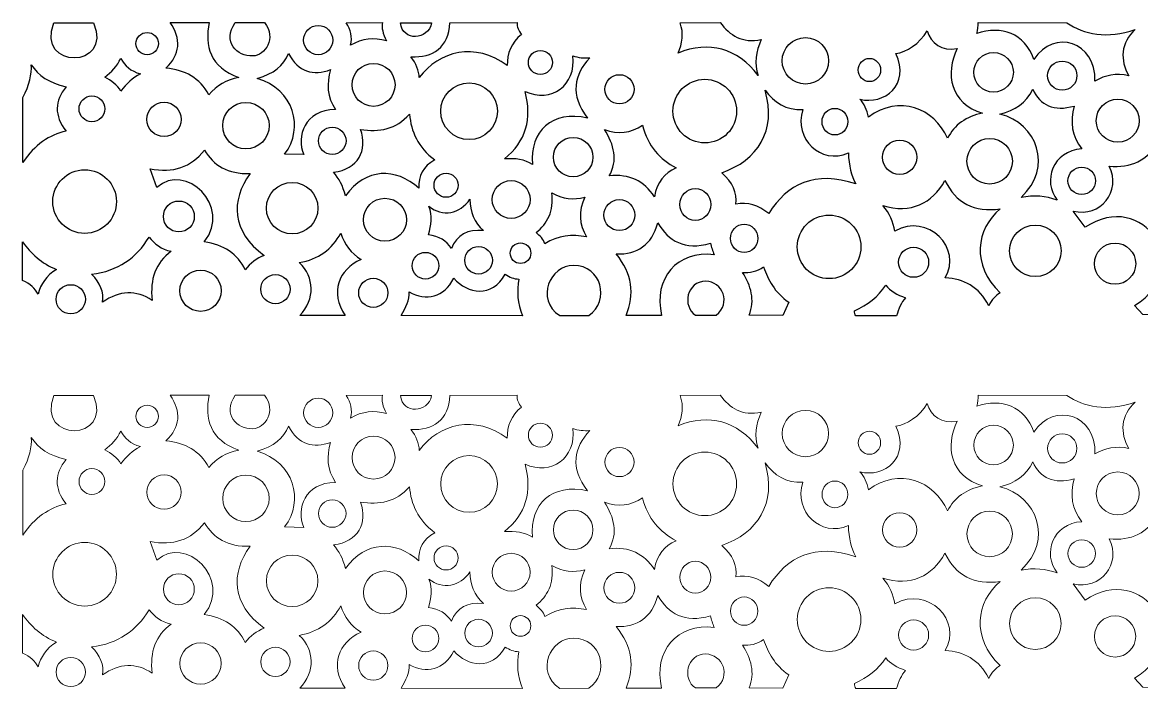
# Model space of a CAD drawing. Header units: centimetres. Extents: x -118 to 118, y -19 to 19.
# Drawn here: x -117.5 to -52.4, y -19.4 to 19.4 of the extents above; entities that cross this region are included whole.
import ezdxf

# ---------------------------------------------------------------- set-up
doc = ezdxf.new("R2010")
doc.units = ezdxf.units.CM
doc.header["$MEASUREMENT"] = 0
doc.layers.add('layer 1', color=7, linetype='Continuous')

msp = doc.modelspace()

# ---------------------------------------------------------------- linework, layer by layer
at = {"layer": 'layer 1', "color": 242}
for centre, major_axis, ratio in [((-100.32417, 18.34261), (0, 0.85), 1), ((-110.27073, 18.13663), (0, 0.65), 1), ((-71.98524, 17.13547), (0, 1.35), 1), ((-87.40008, 17.04103), (0, 0.7), 1), ((-61.04068, 16.46798), (0, 1.15), 1), ((-97.10514, 15.73999), (0, 1.25), 1), ((-68.26158, 16.60327), (0, 0.675), 0.96296296), ((-57.04718, 16.27401), (0, 0.85), 1), ((-82.79856, 15.4798), (0, 0.85), 1), ((-91.54593, 14.20492), (0, 1.65), 1), ((-91.54593, 14.20492), (0, 1.65), 1), ((-77.83662, 14.21038), (0, 1.85), 1), ((-113.48412, 14.34491), (0, 0.75), 1), ((-109.28972, 13.72859), (0, 1), 1), ((-104.52606, 13.36767), (0, 1.35), 1), ((-70.26854, 13.59881), (0, 0.775), 0.96774194), ((-53.81946, 13.65485), (0, 1.25), 1), ((-99.50612, 12.48332), (0, 0.8), 1), ((-85.49292, 11.53723), (0, 1.15), 1), ((-66.50227, 11.53112), (0, 1), 1), ((-61.26812, 11.29755), (0, 1.325), 1), ((-113.90802, 8.95187), (0, 1.85), 1), ((-92.88576, 9.90103), (0, 0.7), 1), ((-55.91403, 10.15867), (0, 0.8), 1), ((-101.83495, 8.56932), (0, 1.5), 1), ((-89.09826, 9.07054), (0, 1.1), 1), ((-96.43878, 7.89277), (0, 1.25), 1), ((-78.38812, 8.78091), (0, 0.925), 0.97297297), ((-108.42882, 8.08433), (0, 0.9), 1), ((-108.42882, 8.08433), (0, 0.9), 1), ((-82.80508, 8.16459), (0, 0.9), 1), ((-70.60712, 6.31881), (0, 1.85), 1), ((-75.54768, 6.81023), (0, 0.825), 0.96969697), ((-58.61319, 6.08503), (0, 1.5), 1), ((-88.5543, 5.94916), (0, 0.6), 1), ((-53.975, 5.33979), (0, 1.2), 1), ((-94.08523, 5.22285), (0, 0.775), 1), ((-90.99368, 5.5349), (0, 0.8), 1), ((-65.69106, 5.42083), (0, 0.875), 1), ((-107.16684, 3.76475), (0, 1.2), 1), ((-102.81152, 3.85731), (0, 0.85), 1), ((-114.71676, 3.26827), (0, 0.85), 1), ((-97.1191, 3.64314), (0, 0.85), 1)]:
    msp.add_ellipse(centre, major_axis=major_axis, ratio=ratio, dxfattribs=at)
at = {"layer": 'layer 1', "color": 250, "lineweight": 9}
for centre, major_axis, ratio in [((-100.32417, -3.33207), (0, 0.85), 1), ((-110.27073, -3.53805), (0, 0.65), 1), ((-71.98524, -4.53921), (0, 1.35), 1), ((-87.40008, -4.63365), (0, 0.7), 1), ((-68.26158, -5.07141), (0, 0.675), 0.96296296), ((-61.04068, -5.2067), (0, 1.15), 1), ((-57.04718, -5.40067), (0, 0.85), 1), ((-97.10514, -5.93469), (0, 1.25), 1), ((-91.54593, -7.46976), (0, 1.65), 1), ((-91.54593, -7.46976), (0, 1.65), 1), ((-82.79856, -6.19488), (0, 0.85), 1), ((-77.83662, -7.4643), (0, 1.85), 1), ((-113.48412, -7.32977), (0, 0.75), 1), ((-109.28972, -7.94609), (0, 1), 1), ((-104.52606, -8.30701), (0, 1.35), 1), ((-53.81946, -8.01983), (0, 1.25), 1), ((-70.26854, -8.07587), (0, 0.775), 0.96774194), ((-99.50612, -9.19136), (0, 0.8), 1), ((-85.49292, -10.13745), (0, 1.15), 1), ((-61.26812, -10.37713), (0, 1.325), 1), ((-66.50227, -10.14356), (0, 1), 1), ((-113.90802, -12.72281), (0, 1.85), 1), ((-55.91403, -11.51601), (0, 0.8), 1), ((-101.83495, -13.10536), (0, 1.5), 1), ((-92.88576, -11.77365), (0, 0.7), 1), ((-89.09826, -12.60414), (0, 1.1), 1), ((-78.38812, -12.89377), (0, 0.925), 0.97297297), ((-108.42882, -13.59035), (0, 0.9), 1), ((-108.42882, -13.59035), (0, 0.9), 1), ((-96.43878, -13.78191), (0, 1.25), 1), ((-82.80508, -13.51009), (0, 0.9), 1), ((-70.60712, -15.35587), (0, 1.85), 1), ((-75.54768, -14.86445), (0, 0.825), 0.96969697), ((-58.61319, -15.58965), (0, 1.5), 1), ((-90.99368, -16.13978), (0, 0.8), 1), ((-88.5543, -15.72552), (0, 0.6), 1), ((-65.69106, -16.25385), (0, 0.875), 1), ((-53.975, -16.33489), (0, 1.2), 1), ((-94.08523, -16.45183), (0, 0.775), 1), ((-107.16684, -17.90993), (0, 1.2), 1), ((-114.71676, -18.40641), (0, 0.85), 1), ((-102.81152, -17.81737), (0, 0.85), 1), ((-97.1191, -18.03154), (0, 0.85), 1)]:
    msp.add_ellipse(centre, major_axis=major_axis, ratio=ratio, dxfattribs=at)
at = {"layer": 'layer 1', "color": 242}
for points, knots in [([(-115.69395, 19.34179), (-116.7439, 16.59366), (-112.25194, 16.64844), (-113.39319, 19.34179), (-113.39319, 19.34179), (-113.39319, 19.34179), (-115.69395, 19.34179), (-115.69395, 19.34179)], [0, 0, 0, 0, 0.33333333, 0.33333333, 0.33333333, 0.33333333, 1, 1, 1, 1]), ([(-108.9366, 19.36123), (-108.27848, 18.41868), (-108.3331, 17.50019), (-109.1811, 16.71085), (-109.1811, 16.71085), (-108.06862, 16.61265), (-107.21614, 16.12447), (-106.67742, 15.16561), (-106.67742, 15.16561), (-106.24058, 15.71003), (-105.6603, 16.04581), (-104.93658, 16.17295), (-104.93658, 16.17295), (-106.61575, 16.745), (-106.95148, 18.01969), (-106.65786, 19.37101), (-106.65786, 19.37101), (-106.65786, 19.37101), (-108.9366, 19.36123), (-108.9366, 19.36123)], [0, 0, 0, 0, 0.16666667, 0.16666667, 0.16666667, 0.16666667, 0.33333333, 0.33333333, 0.33333333, 0.33333333, 0.5, 0.5, 0.5, 0.5, 0.66666667, 0.66666667, 0.66666667, 0.66666667, 1, 1, 1, 1]), ([(-105.15174, 19.36123), (-105.92303, 18.24621), (-105.03552, 17.36953), (-104.13652, 17.41831), (-104.13652, 17.41831), (-103.39448, 17.45857), (-102.72956, 18.43014), (-103.45002, 19.36123), (-103.45002, 19.36123), (-103.45002, 19.36123), (-105.15174, 19.36123), (-105.15174, 19.36123)], [0, 0, 0, 0, 0.25, 0.25, 0.25, 0.25, 0.5, 0.5, 0.5, 0.5, 1, 1, 1, 1]), ([(-98.70324, 19.34713), (-98.41407, 18.95142), (-98.32783, 18.51512), (-98.4445, 18.03821), (-98.4445, 18.03821), (-97.76976, 18.42887), (-97.07472, 18.51512), (-96.35936, 18.29695), (-96.35936, 18.29695), (-96.56785, 18.71045), (-96.64269, 19.06051), (-96.58766, 19.36235), (-96.58766, 19.36235), (-96.58766, 19.36235), (-98.70324, 19.34713), (-98.70324, 19.34713)], [0, 0, 0, 0, 0.2, 0.2, 0.2, 0.2, 0.4, 0.4, 0.4, 0.4, 0.6, 0.6, 0.6, 0.6, 1, 1, 1, 1]), ([(-95.54236, 19.34395), (-95.40541, 18.24827), (-93.92739, 18.31675), (-93.72764, 19.34395), (-93.72764, 19.34395), (-93.72764, 19.34395), (-95.54236, 19.34395), (-95.54236, 19.34395)], [0, 0, 0, 0, 0.33333333, 0.33333333, 0.33333333, 0.33333333, 1, 1, 1, 1]), ([(-92.6662, 19.34395), (-92.71755, 17.92869), (-93.65915, 17.29526), (-94.92604, 17.37515), (-94.92604, 17.37515), (-94.62473, 16.96999), (-94.4558, 16.56483), (-94.44668, 16.15963), (-94.44668, 16.15963), (-93.28947, 17.70633), (-91.19175, 18.25682), (-89.3278, 16.86155), (-89.3278, 16.86155), (-89.33997, 17.56748), (-89.10981, 18.18951), (-88.48892, 18.67627), (-88.48892, 18.67627), (-88.67041, 18.88323), (-88.78341, 19.10543), (-88.74572, 19.36107), (-88.74572, 19.36107), (-88.74572, 19.36107), (-92.6662, 19.34395), (-92.6662, 19.34395)], [0, 0, 0, 0, 0.14285714, 0.14285714, 0.14285714, 0.14285714, 0.28571429, 0.28571429, 0.28571429, 0.28571429, 0.42857143, 0.42857143, 0.42857143, 0.42857143, 0.57142857, 0.57142857, 0.57142857, 0.57142857, 0.71428571, 0.71428571, 0.71428571, 0.71428571, 1, 1, 1, 1]), ([(-79.27074, 19.35239), (-79.04837, 18.72794), (-79.14562, 18.14915), (-79.38816, 17.59109), (-79.38816, 17.59109), (-77.58869, 18.32227), (-75.94069, 17.88106), (-74.7305, 16.2799), (-74.7305, 16.2799), (-74.97164, 16.97791), (-74.87765, 17.67592), (-74.55437, 18.37389), (-74.55437, 18.37389), (-75.64911, 18.1462), (-76.37854, 18.60342), (-76.94191, 19.37196), (-76.94191, 19.37196), (-76.94191, 19.37196), (-79.27074, 19.35239), (-79.27074, 19.35239)], [0, 0, 0, 0, 0.16666667, 0.16666667, 0.16666667, 0.16666667, 0.33333333, 0.33333333, 0.33333333, 0.33333333, 0.5, 0.5, 0.5, 0.5, 0.66666667, 0.66666667, 0.66666667, 0.66666667, 1, 1, 1, 1]), ([(-68.81804, 14.90987), (-68.5616, 14.64113), (-68.40269, 14.29039), (-68.32156, 13.86555), (-68.32156, 13.86555), (-66.53736, 15.17317), (-64.49599, 14.40116), (-63.71628, 12.63291), (-63.71628, 12.63291), (-63.31058, 13.40746), (-62.64914, 13.9112), (-61.679, 14.08811), (-61.679, 14.08811), (-63.54416, 14.65202), (-63.88861, 16.39823), (-63.15132, 17.85451), (-63.15132, 17.85451), (-64.08209, 17.65522), (-64.68076, 18.17609), (-64.89756, 18.88171), (-64.89756, 18.88171), (-65.36294, 18.12688), (-66.0856, 17.63767), (-66.7294, 17.56347), (-66.7294, 17.56347), (-65.8664, 15.74824), (-67.40198, 14.53699), (-68.81804, 14.90987)], [0, 0, 0, 0, 0.125, 0.125, 0.125, 0.125, 0.25, 0.25, 0.25, 0.25, 0.375, 0.375, 0.375, 0.375, 0.5, 0.5, 0.5, 0.5, 0.625, 0.625, 0.625, 0.625, 0.75, 0.75, 0.75, 0.75, 1, 1, 1, 1]), ([(-61.93172, 19.36235), (-61.93947, 19.16374), (-61.95537, 18.94215), (-62.0233, 18.72924), (-62.0233, 18.72924), (-60.5712, 19.20709), (-59.2567, 18.74181), (-58.68986, 17.21633), (-58.68986, 17.21633), (-57.53859, 19.00962), (-55.07193, 18.26226), (-55.1436, 15.95307), (-55.1436, 15.95307), (-54.56215, 16.31516), (-53.9077, 16.4217), (-53.18022, 16.27269), (-53.18022, 16.27269), (-53.69683, 17.15357), (-53.65216, 18.19529), (-52.79972, 18.96663), (-52.79972, 18.96663), (-54.43629, 18.3853), (-55.79291, 18.67307), (-56.77214, 19.34713), (-56.77214, 19.34713), (-56.77214, 19.34713), (-61.93172, 19.36235), (-61.93172, 19.36235)], [0, 0, 0, 0, 0.125, 0.125, 0.125, 0.125, 0.25, 0.25, 0.25, 0.25, 0.375, 0.375, 0.375, 0.375, 0.5, 0.5, 0.5, 0.5, 0.625, 0.625, 0.625, 0.625, 0.75, 0.75, 0.75, 0.75, 1, 1, 1, 1]), ([(-111.80214, 17.27809), (-112.02668, 16.8278), (-112.33392, 16.46025), (-112.74102, 16.19251), (-112.74102, 16.19251), (-112.34248, 15.99528), (-112.01811, 15.7345), (-111.80214, 15.38077), (-111.80214, 15.38077), (-111.48918, 15.80457), (-111.11102, 16.13709), (-110.66766, 16.37833), (-110.66766, 16.37833), (-111.23126, 16.53562), (-111.57763, 16.86), (-111.80214, 17.27809)], [0, 0, 0, 0, 0.2, 0.2, 0.2, 0.2, 0.4, 0.4, 0.4, 0.4, 0.6, 0.6, 0.6, 0.6, 1, 1, 1, 1]), ([(-102.04151, 17.56841), (-102.34034, 16.85421), (-102.91529, 16.37506), (-103.87597, 16.11727), (-103.87597, 16.11727), (-101.74204, 15.48127), (-101.11344, 13.25323), (-102.27424, 11.70909), (-102.27424, 11.70909), (-102.27424, 11.70909), (-101.16535, 11.68171), (-101.16535, 11.68171), (-101.16535, 11.68171), (-101.61475, 12.74332), (-101.11556, 14.28602), (-99.3172, 14.2965), (-99.3172, 14.2965), (-99.80093, 15.03348), (-99.85113, 15.81383), (-99.60469, 16.6238), (-99.60469, 16.6238), (-100.61097, 16.26316), (-101.49627, 16.47303), (-102.04151, 17.56841)], [0, 0, 0, 0, 0.14285714, 0.14285714, 0.14285714, 0.14285714, 0.28571429, 0.28571429, 0.28571429, 0.28571429, 0.42857143, 0.42857143, 0.42857143, 0.42857143, 0.57142857, 0.57142857, 0.57142857, 0.57142857, 0.71428571, 0.71428571, 0.71428571, 0.71428571, 1, 1, 1, 1]), ([(-85.5075, 17.42941), (-85.30819, 15.71246), (-86.75342, 14.65333), (-88.29276, 15.35949), (-88.29276, 15.35949), (-87.8734, 13.7772), (-88.22127, 12.45064), (-89.49514, 11.43273), (-89.49514, 11.43273), (-88.85891, 11.48183), (-88.3036, 11.39604), (-87.8666, 11.11311), (-87.8666, 11.11311), (-88.02296, 13.05327), (-86.72319, 14.26147), (-84.65518, 13.80705), (-84.65518, 13.80705), (-85.7076, 15.14508), (-85.43428, 16.33932), (-84.53342, 17.30765), (-84.53342, 17.30765), (-84.87181, 17.28671), (-85.19832, 17.31909), (-85.5075, 17.42941)], [0, 0, 0, 0, 0.14285714, 0.14285714, 0.14285714, 0.14285714, 0.28571429, 0.28571429, 0.28571429, 0.28571429, 0.42857143, 0.42857143, 0.42857143, 0.42857143, 0.57142857, 0.57142857, 0.57142857, 0.57142857, 0.71428571, 0.71428571, 0.71428571, 0.71428571, 1, 1, 1, 1]), ([(-117.01084, 16.91291), (-116.98726, 16.35438), (-117.09706, 15.73095), (-117.50732, 15.01259), (-117.50732, 15.01259), (-117.50732, 15.01259), (-117.50732, 11.22907), (-117.50732, 11.22907), (-117.50732, 11.22907), (-116.8097, 12.2577), (-115.96225, 12.83694), (-114.99068, 13.04379), (-114.99068, 13.04379), (-115.69688, 13.9526), (-115.65409, 14.81145), (-114.99068, 15.62891), (-114.99068, 15.62891), (-115.97938, 15.83863), (-116.61568, 16.29232), (-117.01084, 16.91291)], [0, 0, 0, 0, 0.16666667, 0.16666667, 0.16666667, 0.16666667, 0.33333333, 0.33333333, 0.33333333, 0.33333333, 0.5, 0.5, 0.5, 0.5, 0.66666667, 0.66666667, 0.66666667, 0.66666667, 1, 1, 1, 1]), ([(-74.33505, 15.42502), (-73.63134, 13.08397), (-74.77374, 11.335), (-76.85493, 10.63177), (-76.85493, 10.63177), (-76.19296, 10.06858), (-75.96471, 9.45116), (-76.03323, 8.79664), (-76.03323, 8.79664), (-75.34848, 8.93361), (-74.70937, 8.75102), (-74.11593, 8.24884), (-74.11593, 8.24884), (-73.06616, 9.97135), (-71.40568, 10.78629), (-69.04878, 9.97441), (-69.04878, 9.97441), (-69.31659, 10.45526), (-69.46268, 11.05784), (-69.48702, 11.78215), (-69.48702, 11.78215), (-71.10076, 11.08257), (-72.66656, 12.58826), (-72.14385, 14.30203), (-72.14385, 14.30203), (-73.09865, 14.25039), (-73.81764, 14.71601), (-74.33505, 15.42502)], [0, 0, 0, 0, 0.125, 0.125, 0.125, 0.125, 0.25, 0.25, 0.25, 0.25, 0.375, 0.375, 0.375, 0.375, 0.5, 0.5, 0.5, 0.5, 0.625, 0.625, 0.625, 0.625, 0.75, 0.75, 0.75, 0.75, 1, 1, 1, 1]), ([(-58.76596, 15.48125), (-59.14148, 14.69217), (-59.80608, 14.24634), (-60.66846, 14.03535), (-60.66846, 14.03535), (-58.50269, 13.50917), (-57.55742, 10.96338), (-59.43564, 9.19539), (-59.43564, 9.19539), (-58.70016, 9.32828), (-57.99775, 9.28465), (-57.33528, 9.02797), (-57.33528, 9.02797), (-58.2276, 10.14026), (-57.59097, 11.91052), (-55.9046, 12.01109), (-55.9046, 12.01109), (-56.50435, 12.74615), (-56.59823, 13.58959), (-56.34598, 14.50717), (-56.34598, 14.50717), (-57.54344, 14.16582), (-58.31777, 14.55232), (-58.76596, 15.48125)], [0, 0, 0, 0, 0.14285714, 0.14285714, 0.14285714, 0.14285714, 0.28571429, 0.28571429, 0.28571429, 0.28571429, 0.42857143, 0.42857143, 0.42857143, 0.42857143, 0.57142857, 0.57142857, 0.57142857, 0.57142857, 0.71428571, 0.71428571, 0.71428571, 0.71428571, 1, 1, 1, 1]), ([(-95.0145, 14.02813), (-95.78924, 13.1617), (-96.76871, 12.96799), (-97.86306, 13.15165), (-97.86306, 13.15165), (-97.42901, 11.90994), (-97.99222, 10.83943), (-99.42429, 10.65916), (-99.42429, 10.65916), (-99.12564, 10.30798), (-98.87456, 9.86518), (-98.73954, 9.28966), (-98.73954, 9.28966), (-97.54693, 10.9091), (-95.83277, 10.95096), (-94.4667, 9.7279), (-94.4667, 9.7279), (-94.48727, 10.43017), (-94.24534, 11.00993), (-93.53544, 11.3713), (-93.53544, 11.3713), (-94.53531, 12.11994), (-94.91569, 13.03599), (-95.0145, 14.02813)], [0, 0, 0, 0, 0.14285714, 0.14285714, 0.14285714, 0.14285714, 0.28571429, 0.28571429, 0.28571429, 0.28571429, 0.42857143, 0.42857143, 0.42857143, 0.42857143, 0.57142857, 0.57142857, 0.57142857, 0.57142857, 0.71428571, 0.71428571, 0.71428571, 0.71428571, 1, 1, 1, 1]), ([(-81.45645, 13.39816), (-82.15032, 12.92794), (-82.88985, 12.84578), (-83.67504, 13.15165), (-83.67504, 13.15165), (-83.10427, 12.24777), (-82.87596, 11.34392), (-83.40114, 10.44004), (-83.40114, 10.44004), (-82.21863, 10.57976), (-81.3607, 10.14522), (-80.7717, 9.23488), (-80.7717, 9.23488), (-80.61852, 10.08286), (-80.16716, 10.60556), (-79.51176, 10.90567), (-79.51176, 10.90567), (-80.44963, 11.4055), (-81.1578, 12.16785), (-81.45645, 13.39816)], [0, 0, 0, 0, 0.16666667, 0.16666667, 0.16666667, 0.16666667, 0.33333333, 0.33333333, 0.33333333, 0.33333333, 0.5, 0.5, 0.5, 0.5, 0.66666667, 0.66666667, 0.66666667, 0.66666667, 1, 1, 1, 1]), ([(-51.43701, 12.4669), (-52.08253, 11.35678), (-53.04118, 10.87289), (-54.31296, 11.01523), (-54.31296, 11.01523), (-53.58542, 9.55688), (-54.81637, 8.00055), (-56.41441, 8.39809), (-56.41441, 8.39809), (-56.41441, 8.39809), (-55.70985, 7.45453), (-55.70985, 7.45453), (-55.70985, 7.45453), (-52.36196, 9.71111), (-49.18865, 5.17196), (-52.8339, 2.90779), (-52.8339, 2.90779), (-52.8339, 2.90779), (-52.36827, 2.38738), (-52.36827, 2.38738), (-52.36827, 2.38738), (-52.36827, 2.38738), (-49.21842, 2.3326), (-49.21842, 2.3326), (-49.21842, 2.3326), (-50.2056, 3.80636), (-48.5956, 5.82937), (-46.61637, 4.63336), (-46.61637, 4.63336), (-46.61637, 4.63336), (-46.34247, 5.04421), (-46.34247, 5.04421), (-46.34247, 5.04421), (-47.30351, 5.33328), (-47.80286, 6.02786), (-48.04065, 6.90673), (-48.04065, 6.90673), (-49.43194, 6.24845), (-50.94079, 7.84974), (-49.76622, 9.53617), (-49.76622, 9.53617), (-50.93745, 10.22129), (-51.38908, 11.24823), (-51.43701, 12.4669)], [0, 0, 0, 0, 0.08333333, 0.08333333, 0.08333333, 0.08333333, 0.16666667, 0.16666667, 0.16666667, 0.16666667, 0.25, 0.25, 0.25, 0.25, 0.33333333, 0.33333333, 0.33333333, 0.33333333, 0.41666667, 0.41666667, 0.41666667, 0.41666667, 0.5, 0.5, 0.5, 0.5, 0.58333333, 0.58333333, 0.58333333, 0.58333333, 0.66666667, 0.66666667, 0.66666667, 0.66666667, 0.75, 0.75, 0.75, 0.75, 0.83333333, 0.83333333, 0.83333333, 0.83333333, 1, 1, 1, 1]), ([(-110.10302, 10.85437), (-110.10302, 10.85437), (-109.7073, 9.77375), (-109.7073, 9.77375), (-109.7073, 9.77375), (-108.05719, 11.27423), (-105.29476, 8.67922), (-106.95248, 6.60799), (-106.95248, 6.60799), (-105.81099, 6.45073), (-105.01449, 5.90789), (-104.56294, 4.97945), (-104.56294, 4.97945), (-104.27129, 5.36893), (-103.91076, 5.6551), (-103.4671, 5.81655), (-103.4671, 5.81655), (-105.38231, 7.2371), (-105.4229, 8.99247), (-104.28898, 10.58041), (-104.28898, 10.58041), (-105.58143, 10.54109), (-106.416, 11.05602), (-106.93726, 11.95021), (-106.93726, 11.95021), (-107.70842, 10.93047), (-108.76368, 10.61085), (-110.10302, 10.85437)], [0, 0, 0, 0, 0.125, 0.125, 0.125, 0.125, 0.25, 0.25, 0.25, 0.25, 0.375, 0.375, 0.375, 0.375, 0.5, 0.5, 0.5, 0.5, 0.625, 0.625, 0.625, 0.625, 0.75, 0.75, 0.75, 0.75, 1, 1, 1, 1]), ([(-67.4896, 8.72588), (-67.08098, 8.28998), (-66.87344, 7.75528), (-66.78508, 7.23856), (-66.78508, 7.23856), (-64.84791, 8.30829), (-62.84022, 6.22918), (-63.84958, 4.51833), (-63.84958, 4.51833), (-62.77647, 4.45666), (-61.88704, 4.01448), (-61.32505, 2.89402), (-61.32505, 2.89402), (-61.13371, 3.25353), (-60.91192, 3.50143), (-60.65967, 3.63768), (-60.65967, 3.63768), (-62.34424, 5.25884), (-62.06015, 7.3517), (-60.65967, 8.53018), (-60.65967, 8.53018), (-62.16023, 8.30551), (-63.24477, 8.8837), (-63.86915, 10.17406), (-63.86915, 10.17406), (-64.60366, 8.84594), (-65.85612, 8.21949), (-67.4896, 8.72588)], [0, 0, 0, 0, 0.125, 0.125, 0.125, 0.125, 0.25, 0.25, 0.25, 0.25, 0.375, 0.375, 0.375, 0.375, 0.5, 0.5, 0.5, 0.5, 0.625, 0.625, 0.625, 0.625, 0.75, 0.75, 0.75, 0.75, 1, 1, 1, 1]), ([(-86.72778, 9.46147), (-86.60697, 8.39004), (-86.98742, 7.66949), (-87.64908, 7.14577), (-87.64908, 7.14577), (-87.41317, 6.96755), (-87.22423, 6.76249), (-87.13863, 6.49837), (-87.13863, 6.49837), (-86.37096, 6.97755), (-85.55682, 7.0696), (-84.71088, 6.89677), (-84.71088, 6.89677), (-85.16511, 7.62833), (-85.1772, 8.40268), (-84.82293, 9.21247), (-84.82293, 9.21247), (-85.47052, 9.0302), (-86.10628, 9.09609), (-86.72778, 9.46147)], [0, 0, 0, 0, 0.16666667, 0.16666667, 0.16666667, 0.16666667, 0.33333333, 0.33333333, 0.33333333, 0.33333333, 0.5, 0.5, 0.5, 0.5, 0.66666667, 0.66666667, 0.66666667, 0.66666667, 1, 1, 1, 1]), ([(-93.87866, 8.67495), (-93.69609, 8.12348), (-93.73033, 7.57201), (-93.91289, 7.0205), (-93.91289, 7.0205), (-93.30056, 6.93684), (-92.85557, 6.67061), (-92.57792, 6.2218), (-92.57792, 6.2218), (-92.27652, 6.99532), (-91.61284, 7.369), (-90.70668, 7.26011), (-90.70668, 7.26011), (-91.26008, 7.73934), (-91.48828, 8.36309), (-91.49397, 9.08571), (-91.49397, 9.08571), (-92.07826, 8.23329), (-93.09661, 8.04027), (-93.87866, 8.67495)], [0, 0, 0, 0, 0.16666667, 0.16666667, 0.16666667, 0.16666667, 0.33333333, 0.33333333, 0.33333333, 0.33333333, 0.5, 0.5, 0.5, 0.5, 0.66666667, 0.66666667, 0.66666667, 0.66666667, 1, 1, 1, 1]), ([(-80.57622, 7.71905), (-80.92247, 6.42473), (-81.75702, 5.86286), (-82.9962, 5.90787), (-82.9962, 5.90787), (-82.02718, 4.75877), (-81.9257, 3.56147), (-82.41784, 2.33117), (-82.41784, 2.33117), (-82.41784, 2.33117), (-80.34792, 2.33117), (-80.34792, 2.33117), (-80.34792, 2.33117), (-80.85841, 4.49369), (-79.43663, 6.10448), (-77.2887, 5.86221), (-77.2887, 5.86221), (-77.39139, 6.08545), (-77.45387, 6.30868), (-77.50178, 6.53189), (-77.50178, 6.53189), (-79.02899, 6.0827), (-79.94217, 6.66619), (-80.57622, 7.71905)], [0, 0, 0, 0, 0.14285714, 0.14285714, 0.14285714, 0.14285714, 0.28571429, 0.28571429, 0.28571429, 0.28571429, 0.42857143, 0.42857143, 0.42857143, 0.42857143, 0.57142857, 0.57142857, 0.57142857, 0.57142857, 0.71428571, 0.71428571, 0.71428571, 0.71428571, 1, 1, 1, 1]), ([(-117.52908, 6.61042), (-117.52908, 6.61042), (-117.51663, 4.35697), (-117.51663, 4.35697), (-117.51663, 4.35697), (-117.04973, 4.17025), (-116.78828, 3.89219), (-116.62023, 3.57262), (-116.62023, 3.57262), (-116.45892, 4.14014), (-116.1425, 4.63607), (-115.54953, 5.00437), (-115.54953, 5.00437), (-116.41486, 5.35293), (-117.02906, 5.92979), (-117.52908, 6.61042)], [0, 0, 0, 0, 0.2, 0.2, 0.2, 0.2, 0.4, 0.4, 0.4, 0.4, 0.6, 0.6, 0.6, 0.6, 1, 1, 1, 1]), ([(-110.16284, 6.88059), (-110.8776, 5.67506), (-111.96471, 4.92464), (-113.50124, 4.72347), (-113.50124, 4.72347), (-112.99334, 4.227), (-112.78218, 3.68488), (-112.8678, 3.09707), (-112.8678, 3.09707), (-111.88054, 3.79328), (-110.9161, 3.82753), (-109.97452, 3.19979), (-109.97452, 3.19979), (-110.13432, 4.44956), (-109.7691, 5.40258), (-108.87884, 6.05883), (-108.87884, 6.05883), (-109.46663, 6.17296), (-109.83631, 6.49575), (-110.16284, 6.88059)], [0, 0, 0, 0, 0.16666667, 0.16666667, 0.16666667, 0.16666667, 0.33333333, 0.33333333, 0.33333333, 0.33333333, 0.5, 0.5, 0.5, 0.5, 0.66666667, 0.66666667, 0.66666667, 0.66666667, 1, 1, 1, 1]), ([(-99.01316, 7.12319), (-99.51139, 6.16856), (-100.31389, 5.59426), (-101.42067, 5.40028), (-101.42067, 5.40028), (-100.53164, 4.52837), (-100.4879, 3.30941), (-101.38644, 2.31958), (-101.38644, 2.31958), (-101.38644, 2.31958), (-98.75073, 2.31958), (-98.75073, 2.31958), (-98.75073, 2.31958), (-99.64928, 3.67976), (-99.17575, 4.97955), (-97.82652, 5.58284), (-97.82652, 5.58284), (-98.39323, 5.95368), (-98.8116, 6.44811), (-99.01316, 7.12319)], [0, 0, 0, 0, 0.16666667, 0.16666667, 0.16666667, 0.16666667, 0.33333333, 0.33333333, 0.33333333, 0.33333333, 0.5, 0.5, 0.5, 0.5, 0.66666667, 0.66666667, 0.66666667, 0.66666667, 1, 1, 1, 1]), ([(-84.57307, 2.33144), (-84.57307, 2.33144), (-86.27063, 2.31775), (-86.27063, 2.31775), (-86.27063, 2.31775), (-87.72065, 3.28062), (-86.81482, 5.24741), (-85.4903, 5.23372), (-85.4903, 5.23372), (-83.81666, 5.24513), (-83.34893, 3.18249), (-84.57307, 2.33144)], [0, 0, 0, 0, 0.25, 0.25, 0.25, 0.25, 0.5, 0.5, 0.5, 0.5, 1, 1, 1, 1]), ([(-95.03522, 3.70097), (-95.02272, 3.24438), (-95.19995, 2.78778), (-95.50704, 2.33117), (-95.50704, 2.33117), (-95.50704, 2.33117), (-88.44496, 2.31595), (-88.44496, 2.31595), (-88.44496, 2.31595), (-88.73516, 3.02624), (-88.78041, 3.73648), (-88.65804, 4.44675), (-88.65804, 4.44675), (-88.93079, 4.44879), (-89.19262, 4.55994), (-89.44948, 4.72071), (-89.44948, 4.72071), (-90.20173, 3.34591), (-91.65762, 3.58033), (-92.4326, 4.49241), (-92.4326, 4.49241), (-92.99574, 3.38641), (-94.04592, 3.13782), (-95.03522, 3.70097)], [0, 0, 0, 0, 0.14285714, 0.14285714, 0.14285714, 0.14285714, 0.28571429, 0.28571429, 0.28571429, 0.28571429, 0.42857143, 0.42857143, 0.42857143, 0.42857143, 0.57142857, 0.57142857, 0.57142857, 0.57142857, 0.71428571, 0.71428571, 0.71428571, 0.71428571, 1, 1, 1, 1]), ([(-74.4132, 5.14926), (-74.80683, 4.87159), (-75.2214, 4.80315), (-75.64548, 4.82978), (-75.64548, 4.82978), (-75.14334, 4.04062), (-74.90751, 3.2229), (-75.25754, 2.3424), (-75.25754, 2.3424), (-75.25754, 2.3424), (-73.29502, 2.33099), (-73.29502, 2.33099), (-73.29502, 2.33099), (-73.29502, 2.33099), (-72.95272, 3.09546), (-72.95272, 3.09546), (-72.95272, 3.09546), (-73.79266, 3.68715), (-74.15273, 4.40511), (-74.4132, 5.14926)], [0, 0, 0, 0, 0.16666667, 0.16666667, 0.16666667, 0.16666667, 0.33333333, 0.33333333, 0.33333333, 0.33333333, 0.5, 0.5, 0.5, 0.5, 0.66666667, 0.66666667, 0.66666667, 0.66666667, 1, 1, 1, 1]), ([(-77.17442, 2.3424), (-77.17442, 2.3424), (-78.38388, 2.3424), (-78.38388, 2.3424), (-78.38388, 2.3424), (-79.15997, 2.83877), (-78.90518, 4.32587), (-77.77915, 4.31633), (-77.77915, 4.31633), (-76.81267, 4.30316), (-76.27623, 3.0443), (-77.17442, 2.3424)], [0, 0, 0, 0, 0.25, 0.25, 0.25, 0.25, 0.5, 0.5, 0.5, 0.5, 1, 1, 1, 1]), ([(-67.30578, 4.08307), (-67.75689, 3.44252), (-68.34575, 2.92912), (-69.13593, 2.60152), (-69.13593, 2.60152), (-69.11863, 2.48956), (-69.09373, 2.38996), (-69.06123, 2.30272), (-69.06123, 2.30272), (-69.06123, 2.30272), (-66.68328, 2.30272), (-66.68328, 2.30272), (-66.68328, 2.30272), (-66.56036, 2.71419), (-66.40509, 3.0887), (-66.16038, 3.36097), (-66.16038, 3.36097), (-66.62532, 3.51855), (-67.07558, 3.75925), (-67.30578, 4.08307)], [0, 0, 0, 0, 0.16666667, 0.16666667, 0.16666667, 0.16666667, 0.33333333, 0.33333333, 0.33333333, 0.33333333, 0.5, 0.5, 0.5, 0.5, 0.66666667, 0.66666667, 0.66666667, 0.66666667, 1, 1, 1, 1])]:
    msp.add_open_spline(points, degree=3, knots=knots, dxfattribs=at)
at = {"layer": 'layer 1', "color": 250, "lineweight": 9}
for points, knots in [([(-115.69395, -2.33289), (-116.7439, -5.08102), (-112.25194, -5.02624), (-113.39319, -2.33289), (-113.39319, -2.33289), (-113.39319, -2.33289), (-115.69395, -2.33289), (-115.69395, -2.33289)], [0, 0, 0, 0, 0.33333333, 0.33333333, 0.33333333, 0.33333333, 1, 1, 1, 1]), ([(-108.9366, -2.31345), (-108.27848, -3.256), (-108.3331, -4.17449), (-109.1811, -4.96383), (-109.1811, -4.96383), (-108.06862, -5.06203), (-107.21614, -5.55021), (-106.67742, -6.50907), (-106.67742, -6.50907), (-106.24058, -5.96465), (-105.6603, -5.62887), (-104.93658, -5.50173), (-104.93658, -5.50173), (-106.61575, -4.92968), (-106.95148, -3.65499), (-106.65786, -2.30367), (-106.65786, -2.30367), (-106.65786, -2.30367), (-108.9366, -2.31345), (-108.9366, -2.31345)], [0, 0, 0, 0, 0.16666667, 0.16666667, 0.16666667, 0.16666667, 0.33333333, 0.33333333, 0.33333333, 0.33333333, 0.5, 0.5, 0.5, 0.5, 0.66666667, 0.66666667, 0.66666667, 0.66666667, 1, 1, 1, 1]), ([(-105.15174, -2.31345), (-105.92303, -3.42847), (-105.03552, -4.30515), (-104.13652, -4.25637), (-104.13652, -4.25637), (-103.39448, -4.21611), (-102.72956, -3.24454), (-103.45002, -2.31345), (-103.45002, -2.31345), (-103.45002, -2.31345), (-105.15174, -2.31345), (-105.15174, -2.31345)], [0, 0, 0, 0, 0.25, 0.25, 0.25, 0.25, 0.5, 0.5, 0.5, 0.5, 1, 1, 1, 1]), ([(-98.70324, -2.32755), (-98.41407, -2.72326), (-98.32783, -3.15956), (-98.4445, -3.63647), (-98.4445, -3.63647), (-97.76976, -3.24581), (-97.07472, -3.15956), (-96.35936, -3.37773), (-96.35936, -3.37773), (-96.56785, -2.96423), (-96.64269, -2.61417), (-96.58766, -2.31233), (-96.58766, -2.31233), (-96.58766, -2.31233), (-98.70324, -2.32755), (-98.70324, -2.32755)], [0, 0, 0, 0, 0.2, 0.2, 0.2, 0.2, 0.4, 0.4, 0.4, 0.4, 0.6, 0.6, 0.6, 0.6, 1, 1, 1, 1]), ([(-95.54236, -2.33073), (-95.40541, -3.42641), (-93.92739, -3.35793), (-93.72764, -2.33073), (-93.72764, -2.33073), (-93.72764, -2.33073), (-95.54236, -2.33073), (-95.54236, -2.33073)], [0, 0, 0, 0, 0.33333333, 0.33333333, 0.33333333, 0.33333333, 1, 1, 1, 1]), ([(-92.6662, -2.33073), (-92.71755, -3.74599), (-93.65915, -4.37942), (-94.92604, -4.29953), (-94.92604, -4.29953), (-94.62473, -4.70469), (-94.4558, -5.10985), (-94.44668, -5.51505), (-94.44668, -5.51505), (-93.28947, -3.96835), (-91.19175, -3.41786), (-89.3278, -4.81313), (-89.3278, -4.81313), (-89.33997, -4.1072), (-89.10981, -3.48517), (-88.48892, -2.99841), (-88.48892, -2.99841), (-88.67041, -2.79145), (-88.78341, -2.56925), (-88.74572, -2.31361), (-88.74572, -2.31361), (-88.74572, -2.31361), (-92.6662, -2.33073), (-92.6662, -2.33073)], [0, 0, 0, 0, 0.14285714, 0.14285714, 0.14285714, 0.14285714, 0.28571429, 0.28571429, 0.28571429, 0.28571429, 0.42857143, 0.42857143, 0.42857143, 0.42857143, 0.57142857, 0.57142857, 0.57142857, 0.57142857, 0.71428571, 0.71428571, 0.71428571, 0.71428571, 1, 1, 1, 1]), ([(-79.27074, -2.32229), (-79.04837, -2.94674), (-79.14562, -3.52553), (-79.38816, -4.08359), (-79.38816, -4.08359), (-77.58869, -3.35241), (-75.94069, -3.79362), (-74.7305, -5.39478), (-74.7305, -5.39478), (-74.97164, -4.69677), (-74.87765, -3.99876), (-74.55437, -3.30079), (-74.55437, -3.30079), (-75.64911, -3.52848), (-76.37854, -3.07126), (-76.94191, -2.30272), (-76.94191, -2.30272), (-76.94191, -2.30272), (-79.27074, -2.32229), (-79.27074, -2.32229)], [0, 0, 0, 0, 0.16666667, 0.16666667, 0.16666667, 0.16666667, 0.33333333, 0.33333333, 0.33333333, 0.33333333, 0.5, 0.5, 0.5, 0.5, 0.66666667, 0.66666667, 0.66666667, 0.66666667, 1, 1, 1, 1]), ([(-61.93172, -2.31233), (-61.93947, -2.51094), (-61.95537, -2.73253), (-62.0233, -2.94544), (-62.0233, -2.94544), (-60.5712, -2.46759), (-59.2567, -2.93287), (-58.68986, -4.45835), (-58.68986, -4.45835), (-57.53859, -2.66506), (-55.07193, -3.41242), (-55.1436, -5.72161), (-55.1436, -5.72161), (-54.56215, -5.35952), (-53.9077, -5.25298), (-53.18022, -5.40199), (-53.18022, -5.40199), (-53.69683, -4.52111), (-53.65216, -3.47939), (-52.79972, -2.70805), (-52.79972, -2.70805), (-54.43629, -3.28938), (-55.79291, -3.00161), (-56.77214, -2.32755), (-56.77214, -2.32755), (-56.77214, -2.32755), (-61.93172, -2.31233), (-61.93172, -2.31233)], [0, 0, 0, 0, 0.125, 0.125, 0.125, 0.125, 0.25, 0.25, 0.25, 0.25, 0.375, 0.375, 0.375, 0.375, 0.5, 0.5, 0.5, 0.5, 0.625, 0.625, 0.625, 0.625, 0.75, 0.75, 0.75, 0.75, 1, 1, 1, 1]), ([(-68.81804, -6.76481), (-68.5616, -7.03355), (-68.40269, -7.38429), (-68.32156, -7.80913), (-68.32156, -7.80913), (-66.53736, -6.50151), (-64.49599, -7.27352), (-63.71628, -9.04177), (-63.71628, -9.04177), (-63.31058, -8.26722), (-62.64914, -7.76348), (-61.679, -7.58657), (-61.679, -7.58657), (-63.54416, -7.02266), (-63.88861, -5.27645), (-63.15132, -3.82017), (-63.15132, -3.82017), (-64.08209, -4.01946), (-64.68076, -3.49859), (-64.89756, -2.79297), (-64.89756, -2.79297), (-65.36294, -3.5478), (-66.0856, -4.03701), (-66.7294, -4.11121), (-66.7294, -4.11121), (-65.8664, -5.92644), (-67.40198, -7.13769), (-68.81804, -6.76481)], [0, 0, 0, 0, 0.125, 0.125, 0.125, 0.125, 0.25, 0.25, 0.25, 0.25, 0.375, 0.375, 0.375, 0.375, 0.5, 0.5, 0.5, 0.5, 0.625, 0.625, 0.625, 0.625, 0.75, 0.75, 0.75, 0.75, 1, 1, 1, 1]), ([(-111.80214, -4.39659), (-112.02668, -4.84688), (-112.33392, -5.21443), (-112.74102, -5.48217), (-112.74102, -5.48217), (-112.34248, -5.6794), (-112.01811, -5.94018), (-111.80214, -6.29391), (-111.80214, -6.29391), (-111.48918, -5.87011), (-111.11102, -5.53759), (-110.66766, -5.29635), (-110.66766, -5.29635), (-111.23126, -5.13906), (-111.57763, -4.81468), (-111.80214, -4.39659)], [0, 0, 0, 0, 0.2, 0.2, 0.2, 0.2, 0.4, 0.4, 0.4, 0.4, 0.6, 0.6, 0.6, 0.6, 1, 1, 1, 1]), ([(-102.04151, -4.10627), (-102.34034, -4.82047), (-102.91529, -5.29962), (-103.87597, -5.55741), (-103.87597, -5.55741), (-101.74204, -6.19341), (-101.11344, -8.42145), (-102.27424, -9.96559), (-102.27424, -9.96559), (-102.27424, -9.96559), (-101.16535, -9.99297), (-101.16535, -9.99297), (-101.16535, -9.99297), (-101.61475, -8.93136), (-101.11556, -7.38866), (-99.3172, -7.37818), (-99.3172, -7.37818), (-99.80093, -6.6412), (-99.85113, -5.86085), (-99.60469, -5.05088), (-99.60469, -5.05088), (-100.61097, -5.41152), (-101.49627, -5.20165), (-102.04151, -4.10627)], [0, 0, 0, 0, 0.14285714, 0.14285714, 0.14285714, 0.14285714, 0.28571429, 0.28571429, 0.28571429, 0.28571429, 0.42857143, 0.42857143, 0.42857143, 0.42857143, 0.57142857, 0.57142857, 0.57142857, 0.57142857, 0.71428571, 0.71428571, 0.71428571, 0.71428571, 1, 1, 1, 1]), ([(-85.5075, -4.24527), (-85.30819, -5.96222), (-86.75342, -7.02135), (-88.29276, -6.31519), (-88.29276, -6.31519), (-87.8734, -7.89748), (-88.22127, -9.22404), (-89.49514, -10.24195), (-89.49514, -10.24195), (-88.85891, -10.19285), (-88.3036, -10.27864), (-87.8666, -10.56157), (-87.8666, -10.56157), (-88.02296, -8.62141), (-86.72319, -7.41321), (-84.65518, -7.86763), (-84.65518, -7.86763), (-85.7076, -6.5296), (-85.43428, -5.33536), (-84.53342, -4.36703), (-84.53342, -4.36703), (-84.87181, -4.38797), (-85.19832, -4.35559), (-85.5075, -4.24527)], [0, 0, 0, 0, 0.14285714, 0.14285714, 0.14285714, 0.14285714, 0.28571429, 0.28571429, 0.28571429, 0.28571429, 0.42857143, 0.42857143, 0.42857143, 0.42857143, 0.57142857, 0.57142857, 0.57142857, 0.57142857, 0.71428571, 0.71428571, 0.71428571, 0.71428571, 1, 1, 1, 1]), ([(-117.01084, -4.76177), (-116.98726, -5.3203), (-117.09706, -5.94373), (-117.50732, -6.66209), (-117.50732, -6.66209), (-117.50732, -6.66209), (-117.50732, -10.44561), (-117.50732, -10.44561), (-117.50732, -10.44561), (-116.8097, -9.41698), (-115.96225, -8.83774), (-114.99068, -8.63089), (-114.99068, -8.63089), (-115.69688, -7.72208), (-115.65409, -6.86323), (-114.99068, -6.04577), (-114.99068, -6.04577), (-115.97938, -5.83605), (-116.61568, -5.38236), (-117.01084, -4.76177)], [0, 0, 0, 0, 0.16666667, 0.16666667, 0.16666667, 0.16666667, 0.33333333, 0.33333333, 0.33333333, 0.33333333, 0.5, 0.5, 0.5, 0.5, 0.66666667, 0.66666667, 0.66666667, 0.66666667, 1, 1, 1, 1]), ([(-74.33505, -6.24966), (-73.63134, -8.59071), (-74.77374, -10.33968), (-76.85493, -11.04291), (-76.85493, -11.04291), (-76.19296, -11.6061), (-75.96471, -12.22352), (-76.03323, -12.87804), (-76.03323, -12.87804), (-75.34848, -12.74107), (-74.70937, -12.92366), (-74.11593, -13.42584), (-74.11593, -13.42584), (-73.06616, -11.70333), (-71.40568, -10.88839), (-69.04878, -11.70027), (-69.04878, -11.70027), (-69.31659, -11.21942), (-69.46268, -10.61684), (-69.48702, -9.89253), (-69.48702, -9.89253), (-71.10076, -10.59211), (-72.66656, -9.08642), (-72.14385, -7.37265), (-72.14385, -7.37265), (-73.09865, -7.42429), (-73.81764, -6.95867), (-74.33505, -6.24966)], [0, 0, 0, 0, 0.125, 0.125, 0.125, 0.125, 0.25, 0.25, 0.25, 0.25, 0.375, 0.375, 0.375, 0.375, 0.5, 0.5, 0.5, 0.5, 0.625, 0.625, 0.625, 0.625, 0.75, 0.75, 0.75, 0.75, 1, 1, 1, 1]), ([(-58.76596, -6.19343), (-59.14148, -6.98251), (-59.80608, -7.42834), (-60.66846, -7.63933), (-60.66846, -7.63933), (-58.50269, -8.16551), (-57.55742, -10.7113), (-59.43564, -12.47929), (-59.43564, -12.47929), (-58.70016, -12.3464), (-57.99775, -12.39003), (-57.33528, -12.64671), (-57.33528, -12.64671), (-58.2276, -11.53442), (-57.59097, -9.76416), (-55.9046, -9.66359), (-55.9046, -9.66359), (-56.50435, -8.92853), (-56.59823, -8.08509), (-56.34598, -7.16751), (-56.34598, -7.16751), (-57.54344, -7.50886), (-58.31777, -7.12236), (-58.76596, -6.19343)], [0, 0, 0, 0, 0.14285714, 0.14285714, 0.14285714, 0.14285714, 0.28571429, 0.28571429, 0.28571429, 0.28571429, 0.42857143, 0.42857143, 0.42857143, 0.42857143, 0.57142857, 0.57142857, 0.57142857, 0.57142857, 0.71428571, 0.71428571, 0.71428571, 0.71428571, 1, 1, 1, 1]), ([(-95.0145, -7.64655), (-95.78924, -8.51298), (-96.76871, -8.70669), (-97.86306, -8.52303), (-97.86306, -8.52303), (-97.42901, -9.76474), (-97.99222, -10.83525), (-99.42429, -11.01552), (-99.42429, -11.01552), (-99.12564, -11.3667), (-98.87456, -11.8095), (-98.73954, -12.38502), (-98.73954, -12.38502), (-97.54693, -10.76558), (-95.83277, -10.72372), (-94.4667, -11.94678), (-94.4667, -11.94678), (-94.48727, -11.24451), (-94.24534, -10.66475), (-93.53544, -10.30338), (-93.53544, -10.30338), (-94.53531, -9.55474), (-94.91569, -8.63869), (-95.0145, -7.64655)], [0, 0, 0, 0, 0.14285714, 0.14285714, 0.14285714, 0.14285714, 0.28571429, 0.28571429, 0.28571429, 0.28571429, 0.42857143, 0.42857143, 0.42857143, 0.42857143, 0.57142857, 0.57142857, 0.57142857, 0.57142857, 0.71428571, 0.71428571, 0.71428571, 0.71428571, 1, 1, 1, 1]), ([(-81.45645, -8.27652), (-82.15032, -8.74674), (-82.88985, -8.8289), (-83.67504, -8.52303), (-83.67504, -8.52303), (-83.10427, -9.42691), (-82.87596, -10.33076), (-83.40114, -11.23464), (-83.40114, -11.23464), (-82.21863, -11.09492), (-81.3607, -11.52946), (-80.7717, -12.4398), (-80.7717, -12.4398), (-80.61852, -11.59182), (-80.16716, -11.06912), (-79.51176, -10.76901), (-79.51176, -10.76901), (-80.44963, -10.26918), (-81.1578, -9.50683), (-81.45645, -8.27652)], [0, 0, 0, 0, 0.16666667, 0.16666667, 0.16666667, 0.16666667, 0.33333333, 0.33333333, 0.33333333, 0.33333333, 0.5, 0.5, 0.5, 0.5, 0.66666667, 0.66666667, 0.66666667, 0.66666667, 1, 1, 1, 1]), ([(-110.10302, -10.82031), (-110.10302, -10.82031), (-109.7073, -11.90093), (-109.7073, -11.90093), (-109.7073, -11.90093), (-108.05719, -10.40045), (-105.29476, -12.99546), (-106.95248, -15.06669), (-106.95248, -15.06669), (-105.81099, -15.22395), (-105.01449, -15.76679), (-104.56294, -16.69523), (-104.56294, -16.69523), (-104.27129, -16.30575), (-103.91076, -16.01958), (-103.4671, -15.85813), (-103.4671, -15.85813), (-105.38231, -14.43758), (-105.4229, -12.68221), (-104.28898, -11.09427), (-104.28898, -11.09427), (-105.58143, -11.13359), (-106.416, -10.61866), (-106.93726, -9.72447), (-106.93726, -9.72447), (-107.70842, -10.74421), (-108.76368, -11.06383), (-110.10302, -10.82031)], [0, 0, 0, 0, 0.125, 0.125, 0.125, 0.125, 0.25, 0.25, 0.25, 0.25, 0.375, 0.375, 0.375, 0.375, 0.5, 0.5, 0.5, 0.5, 0.625, 0.625, 0.625, 0.625, 0.75, 0.75, 0.75, 0.75, 1, 1, 1, 1]), ([(-51.43701, -9.20778), (-52.08253, -10.3179), (-53.04118, -10.80179), (-54.31296, -10.65945), (-54.31296, -10.65945), (-53.58542, -12.1178), (-54.81637, -13.67413), (-56.41441, -13.27659), (-56.41441, -13.27659), (-56.41441, -13.27659), (-55.70985, -14.22015), (-55.70985, -14.22015), (-55.70985, -14.22015), (-52.36196, -11.96357), (-49.18865, -16.50272), (-52.8339, -18.76689), (-52.8339, -18.76689), (-52.8339, -18.76689), (-52.36827, -19.2873), (-52.36827, -19.2873), (-52.36827, -19.2873), (-52.36827, -19.2873), (-49.21842, -19.34208), (-49.21842, -19.34208), (-49.21842, -19.34208), (-50.2056, -17.86832), (-48.5956, -15.84531), (-46.61637, -17.04132), (-46.61637, -17.04132), (-46.61637, -17.04132), (-46.34247, -16.63047), (-46.34247, -16.63047), (-46.34247, -16.63047), (-47.30351, -16.3414), (-47.80286, -15.64682), (-48.04065, -14.76795), (-48.04065, -14.76795), (-49.43194, -15.42623), (-50.94079, -13.82494), (-49.76622, -12.13851), (-49.76622, -12.13851), (-50.93745, -11.45339), (-51.38908, -10.42645), (-51.43701, -9.20778)], [0, 0, 0, 0, 0.08333333, 0.08333333, 0.08333333, 0.08333333, 0.16666667, 0.16666667, 0.16666667, 0.16666667, 0.25, 0.25, 0.25, 0.25, 0.33333333, 0.33333333, 0.33333333, 0.33333333, 0.41666667, 0.41666667, 0.41666667, 0.41666667, 0.5, 0.5, 0.5, 0.5, 0.58333333, 0.58333333, 0.58333333, 0.58333333, 0.66666667, 0.66666667, 0.66666667, 0.66666667, 0.75, 0.75, 0.75, 0.75, 0.83333333, 0.83333333, 0.83333333, 0.83333333, 1, 1, 1, 1]), ([(-67.4896, -12.9488), (-67.08098, -13.3847), (-66.87344, -13.9194), (-66.78508, -14.43612), (-66.78508, -14.43612), (-64.84791, -13.36639), (-62.84022, -15.4455), (-63.84958, -17.15635), (-63.84958, -17.15635), (-62.77647, -17.21802), (-61.88704, -17.6602), (-61.32505, -18.78066), (-61.32505, -18.78066), (-61.13371, -18.42115), (-60.91192, -18.17325), (-60.65967, -18.037), (-60.65967, -18.037), (-62.34424, -16.41584), (-62.06015, -14.32298), (-60.65967, -13.1445), (-60.65967, -13.1445), (-62.16023, -13.36917), (-63.24477, -12.79098), (-63.86915, -11.50062), (-63.86915, -11.50062), (-64.60366, -12.82874), (-65.85612, -13.45519), (-67.4896, -12.9488)], [0, 0, 0, 0, 0.125, 0.125, 0.125, 0.125, 0.25, 0.25, 0.25, 0.25, 0.375, 0.375, 0.375, 0.375, 0.5, 0.5, 0.5, 0.5, 0.625, 0.625, 0.625, 0.625, 0.75, 0.75, 0.75, 0.75, 1, 1, 1, 1]), ([(-86.72778, -12.21321), (-86.60697, -13.28464), (-86.98742, -14.00519), (-87.64908, -14.52891), (-87.64908, -14.52891), (-87.41317, -14.70713), (-87.22423, -14.91219), (-87.13863, -15.17631), (-87.13863, -15.17631), (-86.37096, -14.69713), (-85.55682, -14.60508), (-84.71088, -14.77791), (-84.71088, -14.77791), (-85.16511, -14.04635), (-85.1772, -13.272), (-84.82293, -12.46221), (-84.82293, -12.46221), (-85.47052, -12.64448), (-86.10628, -12.57859), (-86.72778, -12.21321)], [0, 0, 0, 0, 0.16666667, 0.16666667, 0.16666667, 0.16666667, 0.33333333, 0.33333333, 0.33333333, 0.33333333, 0.5, 0.5, 0.5, 0.5, 0.66666667, 0.66666667, 0.66666667, 0.66666667, 1, 1, 1, 1]), ([(-93.87866, -12.99973), (-93.69609, -13.5512), (-93.73033, -14.10267), (-93.91289, -14.65418), (-93.91289, -14.65418), (-93.30056, -14.73784), (-92.85557, -15.00407), (-92.57792, -15.45288), (-92.57792, -15.45288), (-92.27652, -14.67936), (-91.61284, -14.30568), (-90.70668, -14.41457), (-90.70668, -14.41457), (-91.26008, -13.93534), (-91.48828, -13.31159), (-91.49397, -12.58897), (-91.49397, -12.58897), (-92.07826, -13.44139), (-93.09661, -13.63441), (-93.87866, -12.99973)], [0, 0, 0, 0, 0.16666667, 0.16666667, 0.16666667, 0.16666667, 0.33333333, 0.33333333, 0.33333333, 0.33333333, 0.5, 0.5, 0.5, 0.5, 0.66666667, 0.66666667, 0.66666667, 0.66666667, 1, 1, 1, 1]), ([(-80.57622, -13.95563), (-80.92247, -15.24995), (-81.75702, -15.81182), (-82.9962, -15.76681), (-82.9962, -15.76681), (-82.02718, -16.91591), (-81.9257, -18.11321), (-82.41784, -19.34351), (-82.41784, -19.34351), (-82.41784, -19.34351), (-80.34792, -19.34351), (-80.34792, -19.34351), (-80.34792, -19.34351), (-80.85841, -17.18099), (-79.43663, -15.5702), (-77.2887, -15.81247), (-77.2887, -15.81247), (-77.39139, -15.58923), (-77.45387, -15.366), (-77.50178, -15.14279), (-77.50178, -15.14279), (-79.02899, -15.59198), (-79.94217, -15.00849), (-80.57622, -13.95563)], [0, 0, 0, 0, 0.14285714, 0.14285714, 0.14285714, 0.14285714, 0.28571429, 0.28571429, 0.28571429, 0.28571429, 0.42857143, 0.42857143, 0.42857143, 0.42857143, 0.57142857, 0.57142857, 0.57142857, 0.57142857, 0.71428571, 0.71428571, 0.71428571, 0.71428571, 1, 1, 1, 1]), ([(-110.16284, -14.79409), (-110.8776, -15.99962), (-111.96471, -16.75004), (-113.50124, -16.95121), (-113.50124, -16.95121), (-112.99334, -17.44768), (-112.78218, -17.9898), (-112.8678, -18.57761), (-112.8678, -18.57761), (-111.88054, -17.8814), (-110.9161, -17.84715), (-109.97452, -18.47489), (-109.97452, -18.47489), (-110.13432, -17.22512), (-109.7691, -16.2721), (-108.87884, -15.61585), (-108.87884, -15.61585), (-109.46663, -15.50172), (-109.83631, -15.17893), (-110.16284, -14.79409)], [0, 0, 0, 0, 0.16666667, 0.16666667, 0.16666667, 0.16666667, 0.33333333, 0.33333333, 0.33333333, 0.33333333, 0.5, 0.5, 0.5, 0.5, 0.66666667, 0.66666667, 0.66666667, 0.66666667, 1, 1, 1, 1]), ([(-99.01316, -14.55149), (-99.51139, -15.50612), (-100.31389, -16.08042), (-101.42067, -16.2744), (-101.42067, -16.2744), (-100.53164, -17.14631), (-100.4879, -18.36527), (-101.38644, -19.3551), (-101.38644, -19.3551), (-101.38644, -19.3551), (-98.75073, -19.3551), (-98.75073, -19.3551), (-98.75073, -19.3551), (-99.64928, -17.99492), (-99.17575, -16.69513), (-97.82652, -16.09184), (-97.82652, -16.09184), (-98.39323, -15.721), (-98.8116, -15.22657), (-99.01316, -14.55149)], [0, 0, 0, 0, 0.16666667, 0.16666667, 0.16666667, 0.16666667, 0.33333333, 0.33333333, 0.33333333, 0.33333333, 0.5, 0.5, 0.5, 0.5, 0.66666667, 0.66666667, 0.66666667, 0.66666667, 1, 1, 1, 1]), ([(-117.52908, -15.06426), (-117.52908, -15.06426), (-117.51663, -17.31771), (-117.51663, -17.31771), (-117.51663, -17.31771), (-117.04973, -17.50443), (-116.78828, -17.78249), (-116.62023, -18.10206), (-116.62023, -18.10206), (-116.45892, -17.53454), (-116.1425, -17.03861), (-115.54953, -16.67031), (-115.54953, -16.67031), (-116.41486, -16.32175), (-117.02906, -15.74489), (-117.52908, -15.06426)], [0, 0, 0, 0, 0.2, 0.2, 0.2, 0.2, 0.4, 0.4, 0.4, 0.4, 0.6, 0.6, 0.6, 0.6, 1, 1, 1, 1]), ([(-84.57307, -19.34324), (-84.57307, -19.34324), (-86.27063, -19.35693), (-86.27063, -19.35693), (-86.27063, -19.35693), (-87.72065, -18.39406), (-86.81482, -16.42727), (-85.4903, -16.44096), (-85.4903, -16.44096), (-83.81666, -16.42955), (-83.34893, -18.49219), (-84.57307, -19.34324)], [0, 0, 0, 0, 0.25, 0.25, 0.25, 0.25, 0.5, 0.5, 0.5, 0.5, 1, 1, 1, 1]), ([(-74.4132, -16.52542), (-74.80683, -16.80309), (-75.2214, -16.87153), (-75.64548, -16.8449), (-75.64548, -16.8449), (-75.14334, -17.63406), (-74.90751, -18.45178), (-75.25754, -19.33228), (-75.25754, -19.33228), (-75.25754, -19.33228), (-73.29502, -19.34369), (-73.29502, -19.34369), (-73.29502, -19.34369), (-73.29502, -19.34369), (-72.95272, -18.57922), (-72.95272, -18.57922), (-72.95272, -18.57922), (-73.79266, -17.98753), (-74.15273, -17.26957), (-74.4132, -16.52542)], [0, 0, 0, 0, 0.16666667, 0.16666667, 0.16666667, 0.16666667, 0.33333333, 0.33333333, 0.33333333, 0.33333333, 0.5, 0.5, 0.5, 0.5, 0.66666667, 0.66666667, 0.66666667, 0.66666667, 1, 1, 1, 1]), ([(-95.03522, -17.97371), (-95.02272, -18.4303), (-95.19995, -18.8869), (-95.50704, -19.34351), (-95.50704, -19.34351), (-95.50704, -19.34351), (-88.44496, -19.35873), (-88.44496, -19.35873), (-88.44496, -19.35873), (-88.73516, -18.64844), (-88.78041, -17.9382), (-88.65804, -17.22793), (-88.65804, -17.22793), (-88.93079, -17.22589), (-89.19262, -17.11474), (-89.44948, -16.95397), (-89.44948, -16.95397), (-90.20173, -18.32877), (-91.65762, -18.09435), (-92.4326, -17.18227), (-92.4326, -17.18227), (-92.99574, -18.28827), (-94.04592, -18.53686), (-95.03522, -17.97371)], [0, 0, 0, 0, 0.14285714, 0.14285714, 0.14285714, 0.14285714, 0.28571429, 0.28571429, 0.28571429, 0.28571429, 0.42857143, 0.42857143, 0.42857143, 0.42857143, 0.57142857, 0.57142857, 0.57142857, 0.57142857, 0.71428571, 0.71428571, 0.71428571, 0.71428571, 1, 1, 1, 1]), ([(-77.17442, -19.33228), (-77.17442, -19.33228), (-78.38388, -19.33228), (-78.38388, -19.33228), (-78.38388, -19.33228), (-79.15997, -18.83591), (-78.90518, -17.34881), (-77.77915, -17.35835), (-77.77915, -17.35835), (-76.81267, -17.37152), (-76.27623, -18.63038), (-77.17442, -19.33228)], [0, 0, 0, 0, 0.25, 0.25, 0.25, 0.25, 0.5, 0.5, 0.5, 0.5, 1, 1, 1, 1]), ([(-67.30578, -17.59161), (-67.75689, -18.23216), (-68.34575, -18.74556), (-69.13593, -19.07316), (-69.13593, -19.07316), (-69.11863, -19.18512), (-69.09373, -19.28472), (-69.06123, -19.37196), (-69.06123, -19.37196), (-69.06123, -19.37196), (-66.68328, -19.37196), (-66.68328, -19.37196), (-66.68328, -19.37196), (-66.56036, -18.96049), (-66.40509, -18.58598), (-66.16038, -18.31371), (-66.16038, -18.31371), (-66.62532, -18.15613), (-67.07558, -17.91543), (-67.30578, -17.59161)], [0, 0, 0, 0, 0.16666667, 0.16666667, 0.16666667, 0.16666667, 0.33333333, 0.33333333, 0.33333333, 0.33333333, 0.5, 0.5, 0.5, 0.5, 0.66666667, 0.66666667, 0.66666667, 0.66666667, 1, 1, 1, 1])]:
    msp.add_open_spline(points, degree=3, knots=knots, dxfattribs=at)

doc.saveas('drawing.dxf')
